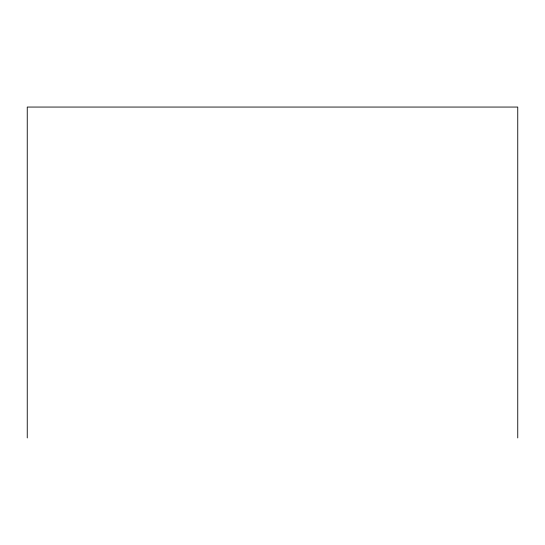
<?xml version="1.0" encoding="UTF-8"?>
<svg xmlns="http://www.w3.org/2000/svg" width="545" height="545" viewBox="0 0 545 545"><rect width="100%" height="100%" fill="white"/><g stroke="black" fill="none" stroke-linecap="round" stroke-linejoin="round"><path stroke-width="0.82" d="M517.75 437.942L517.75 107.058L27.25 107.058L27.25 437.942"/></g></svg>
